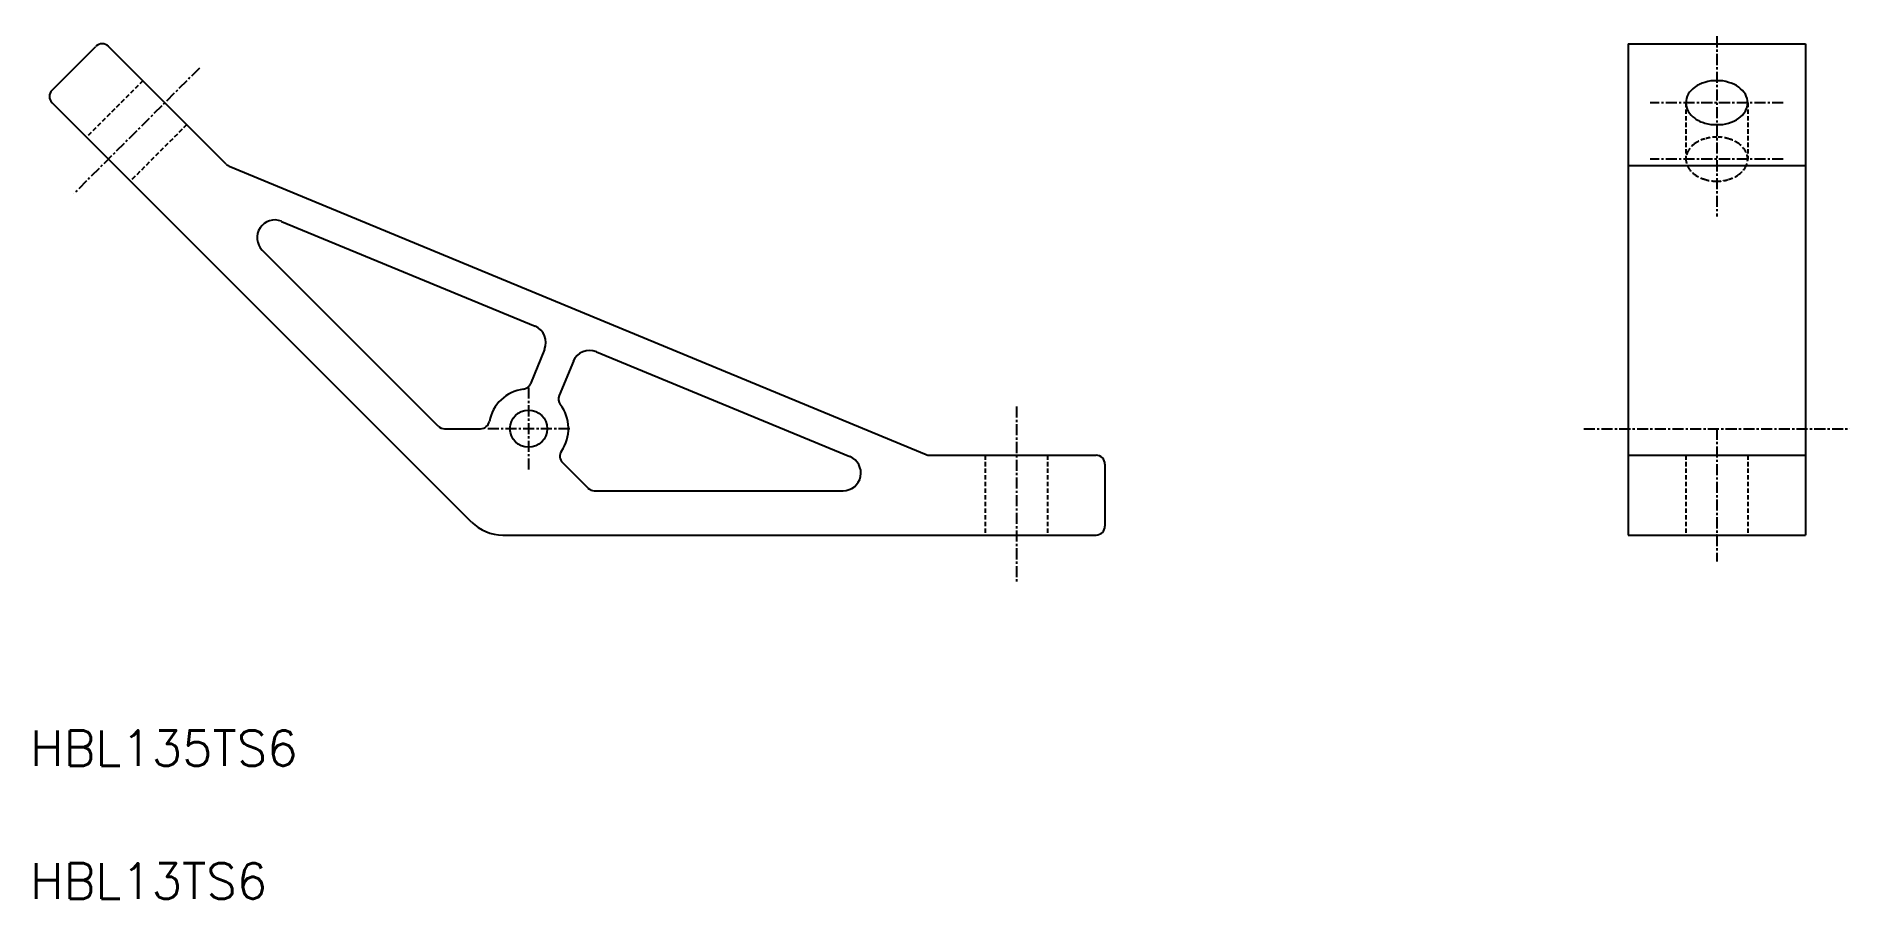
# Model space of a CAD drawing. Extents: x -56 to 149, y -53 to 44.
import ezdxf

# ---------------------------------------------------------------- set-up
doc = ezdxf.new("R2010")
doc.units = 0
doc.linetypes.add('CENTER', pattern=[2, 1.25, -0.25, 0.25, -0.25])
doc.linetypes.add('DASHED', pattern=[0.75, 0.5, -0.25])
doc.layers.get('0').update_dxf_attribs({"linetype": 'CONTINUOUS'})
doc.layers.add('CENTER', color=1, linetype='CENTER')
doc.styles.get("Standard").update_dxf_attribs({"font": 'txt.shx', "bigfont": 'bigfont.shx'})

msp = doc.modelspace()

# ---------------------------------------------------------------- linework, layer by layer
at = {"color": 7, "linetype": 'CONTINUOUS'}
for p, q in [((-53.76, 38.2), (-48.81, 43.15)), ((-34.1, 29.86), (-47.4, 43.15)), ((124.05, 43.45), (124.05, -12)), ((124.05, 43.45), (144.05, 43.45)), ((144.05, 43.45), (144.05, -12)), ((-6.44, -10.54), (-53.76, 36.79)), ((-33.78, 29.64), (44.85, -2.92)), ((124.05, 29.72), (144.05, 29.72)), ((-27.86, 23.4), (0.73, 11.56)), ((-10.19, 0.29), (-30.04, 20.14)), ((1.81, 8.95), (0.21, 5.07)), ((7.66, 8.69), (36.25, -3.15)), ((5.05, 7.61), (3.44, 3.73)), ((-9.49, 0), (-5.41, 0)), ((3.82, -3.82), (6.71, -6.71)), ((45.23, -3), (64.03, -3)), ((65.03, -4), (65.03, -11)), ((124.05, -3), (144.05, -3)), ((7.41, -7), (35.49, -7)), ((-2.9, -12), (64.03, -12)), ((124.05, -12), (144.05, -12))]:
    msp.add_line(p, q, dxfattribs=at)
at = {"color": 3, "linetype": 'DASHED'}
for p, q in [((-43.51, 39.27), (-49.87, 32.9)), ((130.55, 36.79), (130.55, 30.43)), ((137.55, 36.79), (137.55, 30.43)), ((-38.56, 34.32), (-44.92, 27.95)), ((51.53, -3), (51.53, -12)), ((58.53, -3), (58.53, -12)), ((130.55, -3), (130.55, -12)), ((137.55, -3), (137.55, -12))]:
    msp.add_line(p, q, dxfattribs=at)
at = {"color": 7, "linetype": 'CONTINUOUS'}
msp.add_lwpolyline([(137.55, 36.79, 0.098491), (137.28, 37.74, 0.098491), (136.52, 38.54, 0.098491), (135.39, 39.08, 0.098491), (134.05, 39.27, 0.098491), (132.71, 39.08, 0.098491), (131.57, 38.54, 0.098491), (130.82, 37.74, 0.098491), (130.55, 36.79, 0.098491), (130.82, 35.84, 0.098491), (131.57, 35.04, 0.098491), (132.71, 34.5, 0.098491), (134.05, 34.32, 0.098491), (135.39, 34.5, 0.098491), (136.52, 35.04, 0.098491), (137.28, 35.84, 0.098491)], format="xyb", close=True, dxfattribs=at)
at = {"color": 3, "linetype": 'DASHED'}
msp.add_lwpolyline([(137.55, 30.43, 0.098491), (137.28, 31.37, 0.098491), (136.52, 32.18, 0.098491), (135.39, 32.71, 0.098491), (134.05, 32.9, 0.098491), (132.71, 32.71, 0.098491), (131.57, 32.18, 0.098491), (130.82, 31.37, 0.098491), (130.55, 30.43, 0.098491), (130.82, 29.48, 0.098491), (131.57, 28.68, 0.098491), (132.71, 28.14, 0.098491), (134.05, 27.95, 0.098491), (135.39, 28.14, 0.098491), (136.52, 28.68, 0.098491), (137.28, 29.48, 0.098491)], format="xyb", close=True, dxfattribs=at)
at = {"color": 7, "linetype": 'CONTINUOUS'}
msp.add_circle((0, 0), 2.1, dxfattribs=at)
for centre, radius, start, end in [((-48.1, 42.45), 1, 45, 135), ((-53.05, 37.5), 1, 135, 225), ((-33.4, 30.57), 1, 225, 247.5), ((-28.63, 21.56), 2, 67.5, 225), ((-0.04, 9.71), 2, 337.5, 67.5), ((6.89, 6.84), 2, 67.5, 157.5), ((0, 0), 4.5, 97.5, 169.5243), ((-0.72, 5.45), 1, 277.5001, 337.5), ((4.36, 3.35), 1, 157.5, 217.5), ((0, 0), 4.5, 325.4757, 37.5), ((-9.49, 1), 1, 225, 270), ((-5.41, 1), 1, 270, 349.5243), ((4.53, -3.12), 1, 145.4757, 225), ((35.49, -5), 2, 270, 67.5), ((45.23, -2), 1, 247.5, 270), ((64.03, -4), 1, 0, 90), ((7.41, -6), 1, 225, 270), ((-2.9, -7), 5, 225, 270), ((64.03, -11), 1, 270, 0)]:
    msp.add_arc(centre, radius, start, end, dxfattribs=at)
msp.add_point((134.05, -12), dxfattribs=at)
at = {"layer": 'CENTER', "color": 1, "linetype": 'CENTER'}
for p, q in [((134.05, 44.29), (134.05, 23.96)), ((-37.14, 40.68), (-51.29, 26.54)), ((141.55, 36.79), (126.55, 36.79)), ((141.55, 30.43), (126.55, 30.43)), ((0, 4.64), (0, -4.64)), ((55.03, 2.5), (55.03, -17.5)), ((4.64, 0), (-4.64, 0)), ((119.05, 0), (149.05, 0)), ((134.05, 0), (134.05, -15))]:
    msp.add_line(p, q, dxfattribs=at)

# ---------------------------------------------------------------- texts
at = {"color": 7, "linetype": 'CONTINUOUS'}
for s, p in [('HBL135TS6', (-56.23, -38.05)), ('HBL13TS6', (-56.23, -53.05))]:
    msp.add_text(s, height=4, dxfattribs=at).set_placement(p)

doc.saveas('drawing.dxf')
